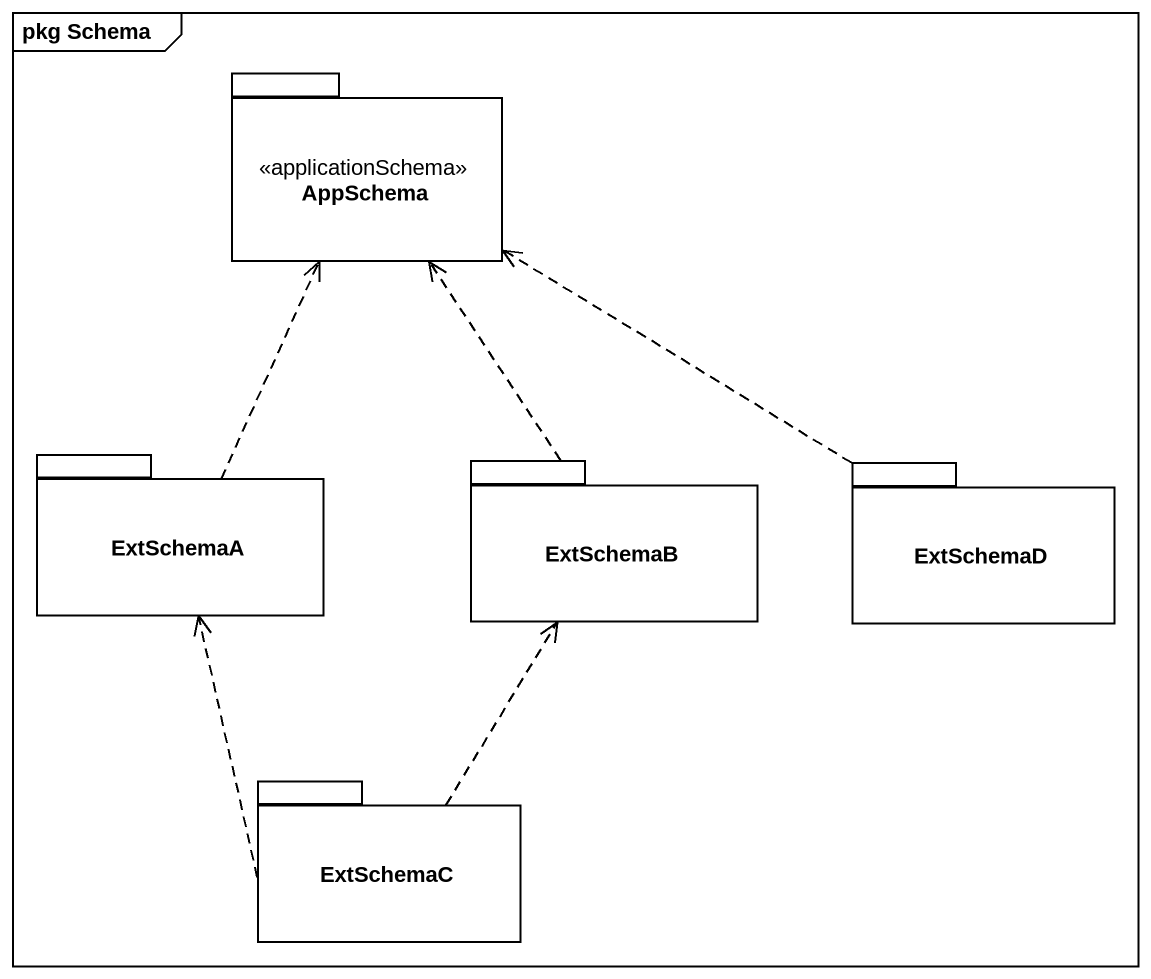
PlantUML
@startuml
mainframe pkg Schema
package AppSchema <<applicationSchema>> {
}
package ExtSchemaA {
}
package ExtSchemaB {
}
package ExtSchemaD {
}
package ExtSchemaC {
}
ExtSchemaA .up.> AppSchema
ExtSchemaB .up.> AppSchema
ExtSchemaD .up.> AppSchema
ExtSchemaC .up.> ExtSchemaA
ExtSchemaC .up.> ExtSchemaB
@enduml
